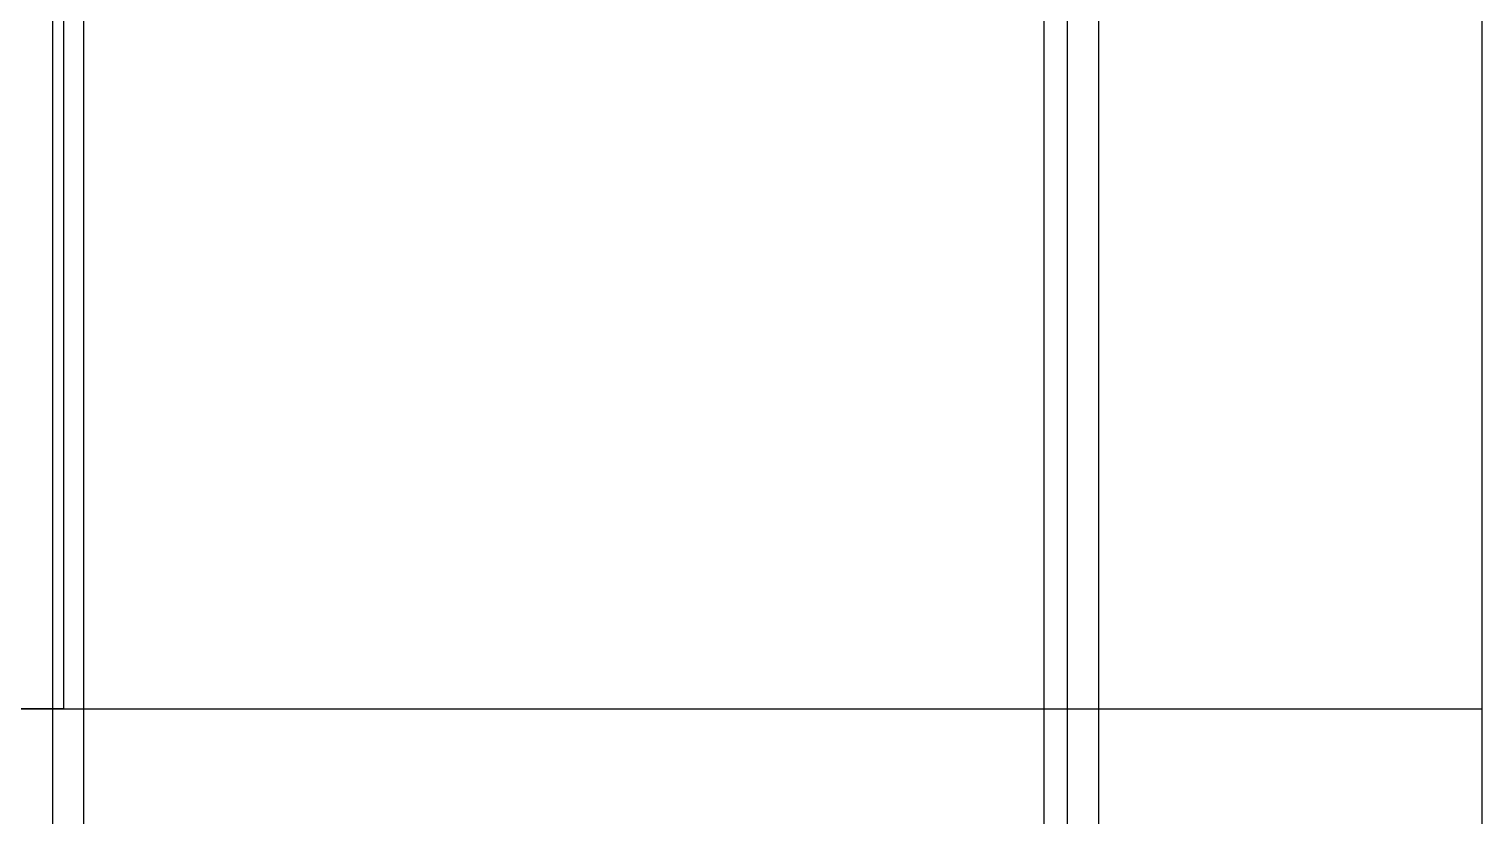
# Model space of a CAD drawing. Header units: millimetres. Extents: x 37984 to 70752, y 14140 to 37584.
# Drawn here: x 45787.3 to 45920.5, y 28209.6 to 28281.7 of the extents above; entities that cross this region are included whole.
import ezdxf

# ---------------------------------------------------------------- set-up
doc = ezdxf.new("R2010")
doc.units = ezdxf.units.MM
doc.layers.add('! NO PLOT !', color=7, linetype='Continuous', true_color=0xff75dd, plot=False)
doc.layers.add('000-PI-Oprema', color=30, linetype='Continuous', lineweight=5)
doc.layers.add('002-PI-Kabelska kanalica', color=150, linetype='Continuous')

# ---------------------------------------------------------------- blocks, each defined once
blk = doc.blocks.new('*U1084')
at = {"layer": '002-PI-Kabelska kanalica'}
blk.add_line((40, -100), (40, 1510), dxfattribs=at)
blk = doc.blocks.new('*U745')
at = {"layer": '002-PI-Kabelska kanalica'}
for p, q in [((-20, 470), (20, 470)), ((-20, -100), (-20, 470))]:
    blk.add_line(p, q, dxfattribs=at)
blk = doc.blocks.new('*U528')
at = {"layer": '002-PI-Kabelska kanalica'}
for p, q in [((-20, 120), (20, 120)), ((-20, -100), (-20, 120))]:
    blk.add_line(p, q, dxfattribs=at)
blk = doc.blocks.new('8606.000_montažna')
at = {"layer": '! NO PLOT !'}
blk.add_line((51182.39, 38449.42), (51182.39, 36559.42), dxfattribs=at)
blk = doc.blocks.new('spojnica')
at = {"layer": '! NO PLOT !', "transparency": 33554687}
for p, q in [((44768.49, 28811.5), (44768.49, 26919.4)), ((44856.49, 28811.5), (44856.49, 26919.4)), ((44861.49, 28809.4), (44861.49, 26919.4))]:
    blk.add_line(p, q, dxfattribs=at)
blk = doc.blocks.new('montažnaa')
at = {"layer": '! NO PLOT !'}
blk.add_line((46568.64, 28809.4), (46568.64, 26919.4), dxfattribs=at)

msp = doc.modelspace()

# ---------------------------------------------------------------- block references
for name, p, rotation in [('*U528', (45770.483, 28339.404), 180), ('*U1084', (45960.483, 28339.404), 180), ('*U745', (45450.483, 28199.404), 270)]:
    msp.add_blockref(name, p, dxfattribs=dict(rotation=rotation))
at = {"layer": '000-PI-Oprema'}
for name, p in [('8606.000_montažna', (-5392.912, -9740.014)), ('montažnaa', (-686.158, -100)), ('spojnica', (1023.847, -100))]:
    msp.add_blockref(name, p, dxfattribs=at)

doc.saveas('drawing.dxf')
